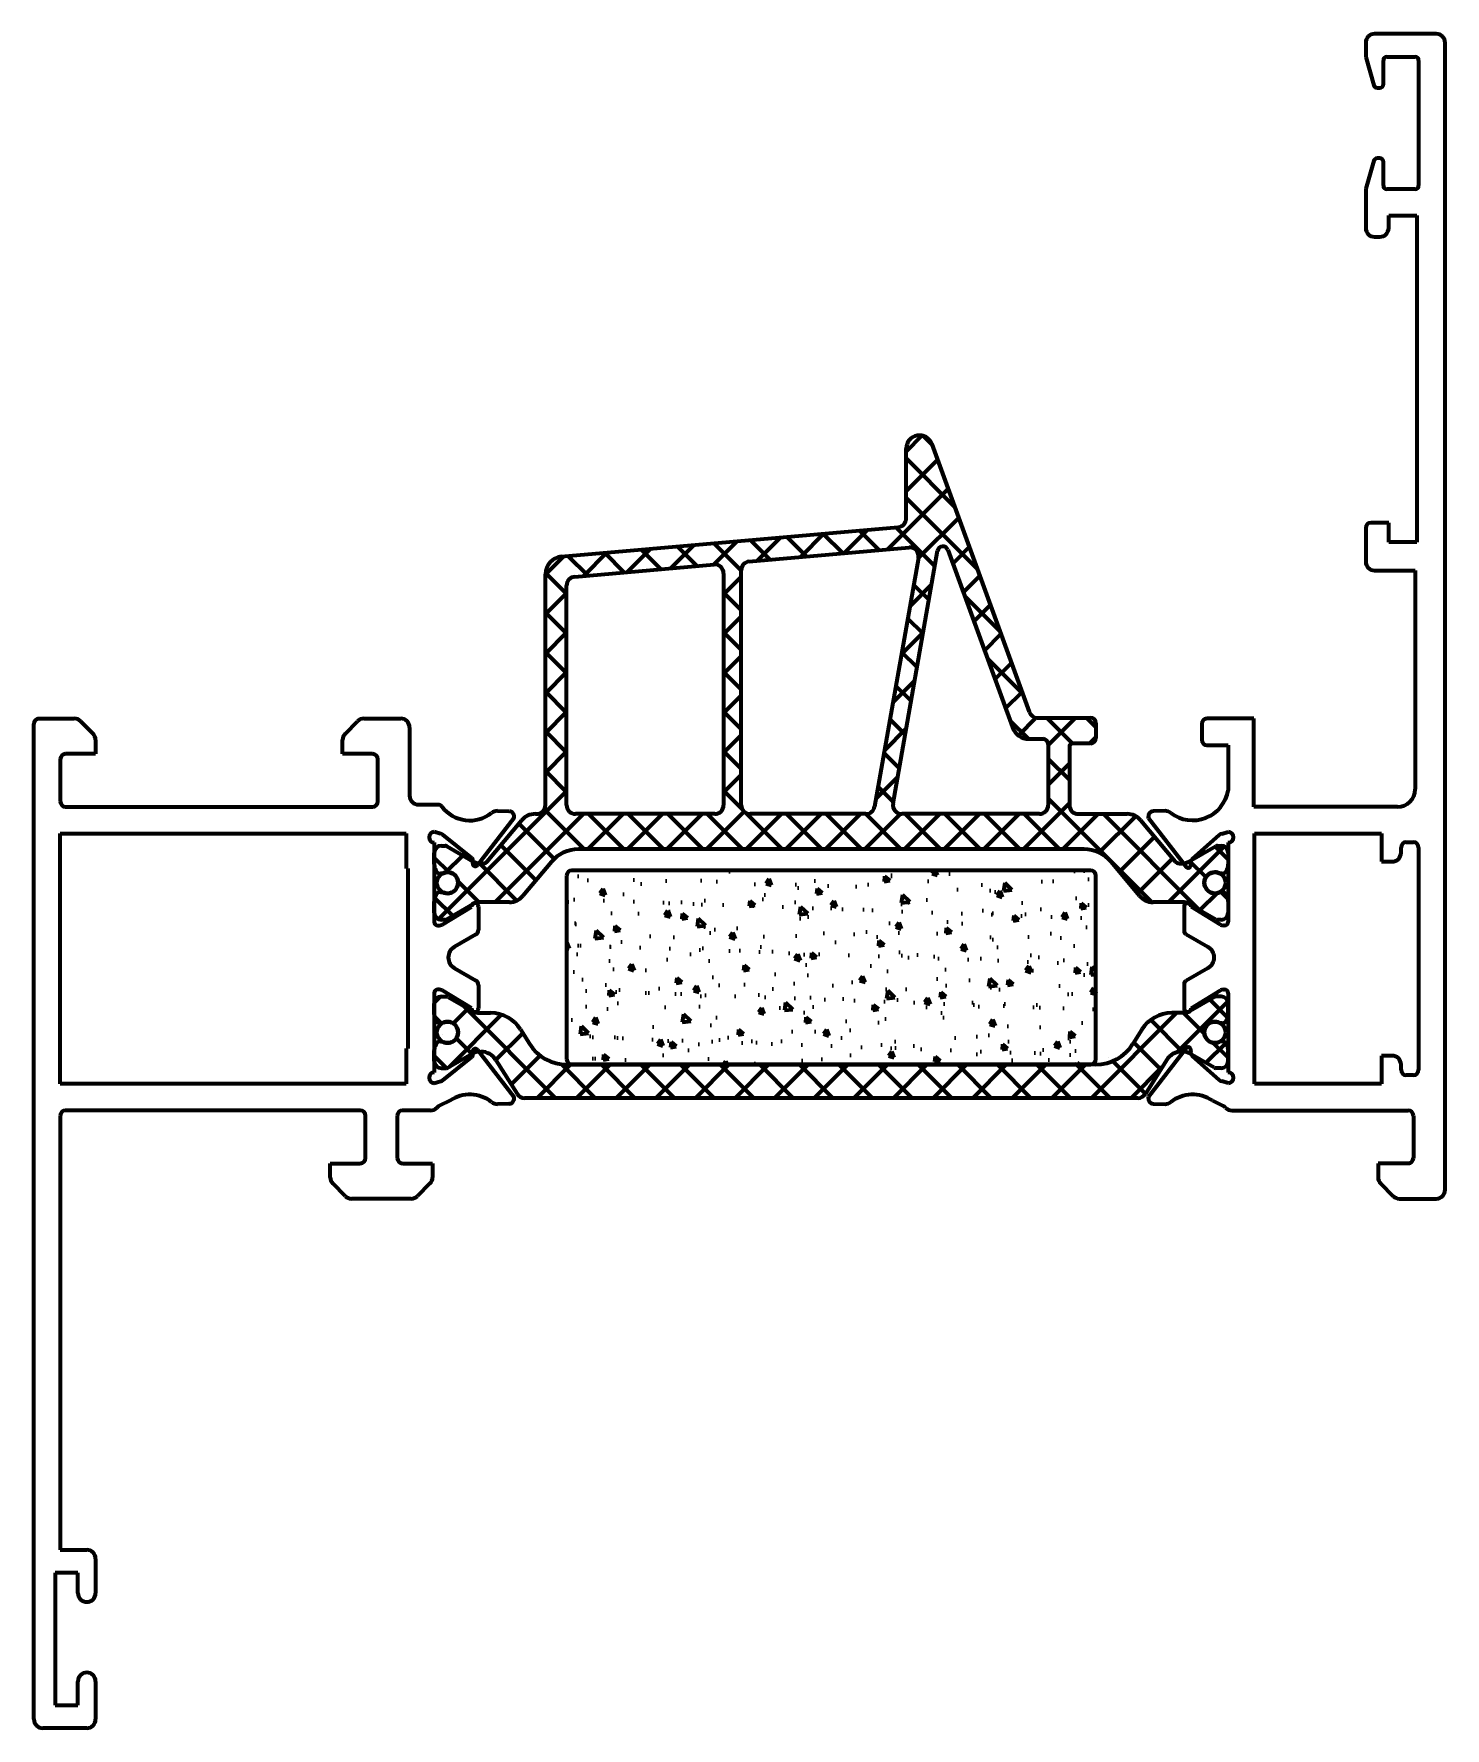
# Model space of a CAD drawing. Header units: millimetres. Extents: x 472.7 to 552.7, y -23.9 to 72.1.
import ezdxf

# ---------------------------------------------------------------- set-up
doc = ezdxf.new("R2010")
doc.units = ezdxf.units.MM

msp = doc.modelspace()

# ---------------------------------------------------------------- hatches: boundary and pattern name
at = {"lineweight": 100}
h = msp.add_hatch(dxfattribs=at)
h.set_pattern_fill('ANSI37', color=8, scale=0.5, style=0)
edge = h.paths.add_edge_path()
edge.add_line((502.635, 42.501), (521.716, 44.17))
edge.add_arc((521.672, 44.668), 0.5, 275, 360)
edge.add_line((522.172, 44.668), (522.172, 48.621))
edge.add_arc((522.922, 48.621), 0.75, 20, 180, ccw=False)
edge.add_line((523.627, 48.878), (529.151, 33.7))
edge.add_arc((529.621, 33.871), 0.5, 200, 270)
edge.add_line((529.621, 33.371), (532.622, 33.371))
edge.add_arc((532.622, 33.071), 0.3, 0, 90, ccw=False)
edge.add_line((532.922, 33.071), (532.922, 32.221))
edge.add_arc((532.622, 32.221), 0.3, -90, 0, ccw=False)
edge.add_line((532.622, 31.921), (531.622, 31.921))
edge.add_arc((531.622, 31.721), 0.2, 90, 180)
edge.add_line((531.422, 31.721), (531.422, 28.421))
edge.add_arc((531.922, 28.421), 0.5, 180, 270)
edge.add_line((531.922, 27.921), (534.696, 27.921))
edge.add_arc((534.696, 26.921), 1, 40, 90, ccw=False)
edge.add_line((535.462, 27.564), (537.422, 25.228))
edge.add_arc((537.652, 25.421), 0.3, 220, 270)
edge.add_line((537.652, 25.121), (537.815, 25.121))
edge.add_arc((537.815, 25.921), 0.8, 270, 300)
edge.add_line((538.215, 25.228), (539.715, 26.094))
edge.add_arc((539.815, 25.921), 0.2, 90, 120, ccw=False)
edge.add_line((539.815, 26.121), (540.022, 26.121))
edge.add_arc((540.022, 25.721), 0.4, 0, 90, ccw=False)
edge.add_line((540.422, 25.721), (540.422, 25.121))
edge.add_arc((546.422, 24.021), 6.1, 169.61114, 172.59361)
edge.add_arc((540.076, 24.846), 0.3, 270, 352.59361, ccw=False)
edge.add_line((540.076, 24.546), (539.963, 24.546))
edge.add_arc((539.672, 24.021), 0.6, 61.04498, 298.95502)
edge.add_line((539.963, 23.496), (540.076, 23.496))
edge.add_arc((540.076, 23.196), 0.3, 7.40639, 90, ccw=False)
edge.add_arc((546.422, 24.021), 6.1, 187.40639, 190.38886)
edge.add_line((540.422, 22.921), (540.422, 22.321))
edge.add_arc((540.022, 22.321), 0.4, -90, 0, ccw=False)
edge.add_line((540.022, 21.921), (539.815, 21.921))
edge.add_arc((539.815, 22.121), 0.2, 240, 270, ccw=False)
edge.add_line((539.715, 21.948), (538.215, 22.814))
edge.add_arc((537.815, 22.121), 0.8, 60, 90)
edge.add_line((537.815, 22.921), (536.169, 22.921))
edge.add_arc((536.169, 23.921), 1, 220, 270, ccw=False)
edge.add_line((535.403, 23.278), (533.785, 25.207))
edge.add_arc((532.253, 23.921), 2, 40, 90)
edge.add_line((532.253, 25.921), (503.592, 25.921))
edge.add_arc((503.592, 23.921), 2, 90, 140)
edge.add_line((502.06, 25.207), (500.442, 23.278))
edge.add_arc((499.676, 23.921), 1, 270, 320, ccw=False)
edge.add_line((499.676, 22.921), (498.029, 22.921))
edge.add_arc((498.029, 22.121), 0.8, 90, 120)
edge.add_line((497.629, 22.814), (496.129, 21.948))
edge.add_arc((496.029, 22.121), 0.2, 270, 300, ccw=False)
edge.add_line((496.029, 21.921), (495.822, 21.921))
edge.add_arc((495.822, 22.321), 0.4, 180, 270, ccw=False)
edge.add_line((495.422, 22.321), (495.422, 22.921))
edge.add_arc((489.422, 24.021), 6.1, 349.61114, 352.59361)
edge.add_arc((495.769, 23.196), 0.3, 90, 172.59361, ccw=False)
edge.add_line((495.769, 23.496), (495.882, 23.496))
edge.add_arc((496.172, 24.021), 0.6, 241.04498, 478.95502)
edge.add_line((495.882, 24.546), (495.769, 24.546))
edge.add_arc((495.769, 24.846), 0.3, 187.40639, 270, ccw=False)
edge.add_arc((489.422, 24.021), 6.1, 7.40639, 10.38886)
edge.add_line((495.422, 25.121), (495.422, 25.721))
edge.add_arc((495.822, 25.721), 0.4, 90, 180, ccw=False)
edge.add_line((495.822, 26.121), (496.029, 26.121))
edge.add_arc((496.029, 25.921), 0.2, 60, 90, ccw=False)
edge.add_line((496.129, 26.094), (497.629, 25.228))
edge.add_arc((498.029, 25.921), 0.8, 240, 270)
edge.add_line((498.029, 25.121), (498.193, 25.121))
edge.add_arc((498.193, 25.421), 0.3, 270, 320)
edge.add_line((498.423, 25.228), (500.383, 27.564))
edge.add_arc((501.149, 26.921), 1, 90, 140, ccw=False)
edge.add_line((501.149, 27.921), (501.222, 27.921))
edge.add_arc((501.222, 28.421), 0.5, 270, 360)
edge.add_line((501.722, 28.421), (501.722, 41.505))
edge.add_arc((502.722, 41.505), 1, 95, 180, ccw=False)
edge = h.paths.add_edge_path(flags=16)
edge.add_arc((503.422, 40.863), 0.5, 95, 180, ccw=False)
edge.add_line((503.379, 41.361), (511.279, 42.053))
edge.add_arc((511.322, 41.554), 0.5, 0, 95, ccw=False)
edge.add_line((511.822, 41.554), (511.822, 28.421))
edge.add_arc((511.322, 28.421), 0.5, -90, 0, ccw=False)
edge.add_line((511.322, 27.921), (503.422, 27.921))
edge.add_arc((503.422, 28.421), 0.5, 180, 270, ccw=False)
edge.add_line((502.922, 28.421), (502.922, 40.863))
edge = h.paths.add_edge_path(flags=16)
edge.add_arc((524.251, 42.778), 0.3, 20, 170, ccw=False)
edge.add_line((524.533, 42.881), (528.191, 32.829))
edge.add_arc((529.131, 33.171), 1, 200, 270)
edge.add_line((529.131, 32.171), (529.922, 32.171))
edge.add_arc((529.922, 31.871), 0.3, 0, 90, ccw=False)
edge.add_line((530.222, 31.871), (530.222, 28.421))
edge.add_arc((529.722, 28.421), 0.5, -90, 0, ccw=False)
edge.add_line((529.722, 27.921), (521.922, 27.921))
edge.add_arc((521.922, 28.421), 0.5, 170, 270, ccw=False)
edge.add_line((521.43, 28.508), (523.955, 42.83))
edge = h.paths.add_edge_path(flags=16)
edge.add_line((519.891, 27.921), (513.322, 27.921))
edge.add_arc((513.322, 28.421), 0.5, 180, 270, ccw=False)
edge.add_line((512.822, 28.421), (512.822, 41.729))
edge.add_arc((513.322, 41.729), 0.5, 95, 180, ccw=False)
edge.add_line((513.279, 42.228), (522.334, 43.02))
edge.add_arc((522.378, 42.522), 0.5, -10, 95, ccw=False)
edge.add_line((522.87, 42.435), (520.384, 28.334))
edge.add_arc((519.891, 28.421), 0.5, 270, 350, ccw=False)
h = msp.add_hatch(dxfattribs=at)
h.set_pattern_fill('AR-CONC', color=8, scale=0.02, angle=270, style=0)
h.paths.add_polyline_path([(532.922, 24.421, 0.414214), (532.622, 24.721), (503.222, 24.721, 0.414214), (502.922, 24.421), (502.922, 14.021, 0.414214), (503.222, 13.721), (532.622, 13.721, 0.414214), (532.922, 14.021)])
h = msp.add_hatch(dxfattribs=at)
h.set_pattern_fill('ANSI37', color=8, scale=0.5, style=0)
edge = h.paths.add_edge_path()
edge.add_line((537.858, 16.646), (537.23, 16.646))
edge.add_arc((537.23, 14.646), 2, 90, 148)
edge.add_line((535.533, 15.706), (535.028, 14.896))
edge.add_arc((532.907, 16.221), 2.5, -90, -32, ccw=False)
edge.add_line((532.907, 13.721), (502.937, 13.721))
edge.add_arc((502.937, 16.221), 2.5, 212, 270, ccw=False)
edge.add_line((500.817, 14.896), (500.311, 15.706))
edge.add_arc((498.615, 14.646), 2, 32, 90)
edge.add_line((498.615, 16.646), (497.986, 16.646))
edge.add_arc((497.986, 17.446), 0.8, -120, -90, ccw=False)
edge.add_line((497.586, 16.753), (496.216, 17.544))
edge.add_arc((496.116, 17.371), 0.2, 60, 90)
edge.add_line((496.116, 17.571), (495.822, 17.571))
edge.add_arc((495.822, 17.171), 0.4, 90, 180)
edge.add_line((495.422, 17.171), (495.422, 16.596))
edge.add_arc((489.96, 15.546), 5.562, 8.0898, 10.88066, ccw=False)
edge.add_arc((495.764, 16.371), 0.3, 188.0898, 270)
edge.add_line((495.764, 16.071), (495.882, 16.071))
edge.add_arc((496.172, 15.546), 0.6, -118.95502, 118.95502, ccw=False)
edge.add_line((495.882, 15.021), (495.764, 15.021))
edge.add_arc((495.764, 14.721), 0.3, 90, 171.9102)
edge.add_arc((489.96, 15.546), 5.563, -10.88066, -8.0898, ccw=False)
edge.add_line((495.422, 14.496), (495.422, 13.921))
edge.add_arc((495.822, 13.921), 0.4, 180, 270)
edge.add_line((495.822, 13.521), (496.116, 13.521))
edge.add_arc((496.116, 13.721), 0.2, -90, -60)
edge.add_line((496.216, 13.548), (497.586, 14.339))
edge.add_arc((497.986, 13.646), 0.8, 90, 120, ccw=False)
edge.add_line((497.986, 14.446), (498.068, 14.446))
edge.add_arc((498.068, 13.446), 1, 32, 90, ccw=False)
edge.add_line((498.916, 13.976), (500.115, 12.056))
edge.add_arc((500.539, 12.321), 0.5, 212, 270)
edge.add_line((500.539, 11.821), (535.305, 11.821))
edge.add_arc((535.305, 12.321), 0.5, -90, -32)
edge.add_line((535.729, 12.056), (536.929, 13.976))
edge.add_arc((537.777, 13.446), 1, 90, 148, ccw=False)
edge.add_line((537.777, 14.446), (537.858, 14.446))
edge.add_arc((537.858, 13.646), 0.8, 60, 90, ccw=False)
edge.add_line((538.258, 14.339), (539.628, 13.548))
edge.add_arc((539.728, 13.721), 0.2, 240, 270)
edge.add_line((539.728, 13.521), (540.022, 13.521))
edge.add_arc((540.022, 13.921), 0.4, -90, 0)
edge.add_line((540.422, 13.921), (540.422, 14.496))
edge.add_arc((545.885, 15.546), 5.563, 188.0898, 190.88066, ccw=False)
edge.add_arc((540.081, 14.721), 0.3, 8.0898, 90)
edge.add_line((540.081, 15.021), (539.963, 15.021))
edge.add_arc((539.672, 15.546), 0.6, -298.95502, -61.04498, ccw=False)
edge.add_line((539.963, 16.071), (540.081, 16.071))
edge.add_arc((540.081, 16.371), 0.3, -90, -8.0898)
edge.add_arc((545.885, 15.546), 5.562, 169.11934, 171.9102, ccw=False)
edge.add_line((540.422, 16.596), (540.422, 17.171))
edge.add_arc((540.022, 17.171), 0.4, 0, 90)
edge.add_line((540.022, 17.571), (539.728, 17.571))
edge.add_arc((539.728, 17.371), 0.2, 90, 120)
edge.add_line((539.628, 17.544), (538.258, 16.753))
edge.add_arc((537.858, 17.446), 0.8, -90, -60, ccw=False)

# ---------------------------------------------------------------- linework, layer by layer
for p, q in [((552.222, 72.121), (548.722, 72.121)), ((548.222, 71.621), (548.222, 70.821)), ((552.722, 6.621), (552.722, 71.621)), ((548.222, 70.821), (548.681, 69.216)), ((549.222, 69.271), (549.222, 70.621)), ((549.422, 70.821), (551.022, 70.821)), ((551.222, 70.621), (551.222, 63.521)), ((548.873, 69.071), (549.022, 69.071)), ((548.681, 64.926), (548.23, 63.348)), ((549.022, 65.071), (548.873, 65.071)), ((549.222, 63.521), (549.222, 64.871)), ((548.222, 63.293), (548.222, 61.121)), ((551.022, 63.321), (549.422, 63.321)), ((549.522, 61.121), (549.522, 61.821)), ((549.522, 61.821), (551.122, 61.821)), ((551.122, 61.821), (551.122, 43.321)), ((548.722, 60.621), (549.022, 60.621)), ((549.522, 44.421), (548.522, 44.421)), ((549.522, 43.321), (549.522, 44.421)), ((548.222, 44.121), (548.222, 42.221)), ((551.122, 43.321), (549.522, 43.321)), ((548.722, 41.721), (551.022, 41.721)), ((551.022, 41.721), (551.022, 29.32)), ((472.722, -23.379), (472.722, 33.021)), ((473.022, 33.321), (475.015, 33.321)), ((475.369, 33.175), (476.076, 32.468)), ((490.369, 32.468), (491.076, 33.175)), ((491.429, 33.321), (493.522, 33.321)), ((494.022, 32.821), (494.022, 28.951)), ((538.922, 33.021), (538.922, 32.121)), ((541.872, 33.321), (539.222, 33.321)), ((541.872, 28.32), (541.872, 33.321)), ((476.222, 32.114), (476.222, 31.321)), ((490.222, 31.321), (490.222, 32.114)), ((539.222, 31.821), (540.422, 31.821)), ((540.422, 31.821), (540.422, 29.255)), ((474.222, 31.021), (474.222, 28.621)), ((476.222, 31.321), (474.522, 31.321)), ((491.922, 31.321), (490.222, 31.321)), ((492.222, 28.621), (492.222, 31.021)), ((474.522, 28.321), (491.922, 28.321)), ((494.522, 28.451), (495.613, 28.451)), ((498.996, 28.088), (499.653, 28.07)), ((499.653, 28.07), (499.655, 28.07)), ((536.192, 28.07), (536.189, 28.07)), ((536.848, 28.088), (536.192, 28.07)), ((550.022, 28.32), (541.872, 28.32)), ((495.777, 26.803), (495.422, 26.898)), ((499.934, 27.676), (497.87, 25.009)), ((535.91, 27.676), (538.038, 24.927)), ((540.058, 26.8), (540.422, 26.898)), ((474.222, 12.621), (474.222, 26.821)), ((474.222, 26.821), (493.822, 26.821)), ((493.822, 26.821), (493.822, 24.821)), ((495.422, 26.298), (495.422, 21.798)), ((497.54, 25.422), (495.897, 26.744)), ((538.391, 25.365), (539.937, 26.735)), ((540.422, 26.298), (540.422, 21.798)), ((541.922, 12.621), (541.922, 26.821)), ((541.922, 26.821), (549.122, 26.821)), ((549.122, 26.821), (549.122, 25.221)), ((550.222, 25.721), (550.222, 26.021)), ((550.522, 26.321), (550.922, 26.321)), ((551.222, 26.021), (551.222, 13.421)), ((497.609, 25.104), (497.615, 25.259)), ((549.122, 25.221), (549.722, 25.221)), ((493.822, 24.821), (493.922, 24.821)), ((493.922, 24.821), (493.922, 14.621)), ((495.846, 21.642), (497.522, 22.664)), ((497.922, 22.671), (497.922, 21.345)), ((537.922, 22.671), (537.922, 21.287)), ((539.998, 21.642), (538.322, 22.664)), ((495.622, 21.598), (495.69, 21.598)), ((540.222, 21.598), (540.154, 21.598)), ((497.772, 21.084), (496.567, 20.393)), ((538.027, 21.111), (538.028, 21.11)), ((538.028, 21.11), (539.278, 20.393)), ((496.567, 19.179), (497.772, 18.488)), ((537.922, 18.285), (537.922, 16.902)), ((538.028, 18.462), (538.027, 18.461)), ((539.278, 19.179), (538.028, 18.462)), ((495.422, 17.774), (495.422, 13.274)), ((495.69, 17.974), (495.622, 17.974)), ((497.522, 16.908), (495.846, 17.93)), ((497.922, 18.227), (497.922, 16.902)), ((538.322, 16.908), (539.998, 17.93)), ((540.154, 17.974), (540.222, 17.974)), ((540.422, 17.774), (540.422, 13.274)), ((493.922, 14.621), (493.822, 14.621)), ((493.822, 14.621), (493.822, 12.621)), ((497.615, 14.313), (497.609, 14.468)), ((497.87, 14.563), (499.934, 11.896)), ((538.038, 14.645), (535.91, 11.896)), ((495.897, 12.828), (497.54, 14.15)), ((539.937, 12.837), (538.391, 14.207)), ((549.722, 14.221), (549.122, 14.221)), ((549.122, 14.221), (549.122, 12.621)), ((550.222, 13.421), (550.222, 13.721)), ((493.822, 12.621), (474.222, 12.621)), ((495.422, 12.674), (495.797, 12.775)), ((540.422, 12.674), (540.058, 12.772)), ((549.122, 12.621), (541.922, 12.621)), ((550.922, 13.121), (550.522, 13.121)), ((496.318, 11.677), (495.702, 11.375)), ((539.527, 11.677), (540.142, 11.375)), ((474.222, 10.821), (474.222, -13.779)), ((491.222, 11.121), (474.522, 11.121)), ((491.522, 8.421), (491.522, 10.821)), ((493.322, 10.821), (493.322, 8.421)), ((495.204, 11.121), (493.622, 11.121)), ((499.653, 11.502), (498.996, 11.484)), ((499.663, 11.503), (499.653, 11.502)), ((536.181, 11.503), (536.192, 11.502)), ((536.192, 11.502), (536.848, 11.484)), ((540.641, 11.121), (550.622, 11.121)), ((550.922, 10.821), (550.922, 8.421)), ((489.522, 7.328), (489.522, 8.121)), ((489.522, 8.121), (491.222, 8.121)), ((493.622, 8.121), (495.322, 8.121)), ((495.322, 8.121), (495.322, 7.328)), ((550.622, 8.121), (548.922, 8.121)), ((548.922, 8.121), (548.922, 7.328)), ((490.376, 6.268), (489.669, 6.975)), ((495.176, 6.975), (494.469, 6.268)), ((549.069, 6.975), (549.776, 6.268)), ((494.115, 6.121), (490.729, 6.121)), ((550.129, 6.121), (552.222, 6.121)), ((474.222, -13.779), (475.722, -13.779)), ((476.222, -14.279), (476.222, -16.229)), ((475.222, -15.079), (473.922, -15.079)), ((473.922, -15.079), (473.922, -22.579)), ((475.222, -16.229), (475.222, -15.079)), ((475.222, -22.579), (475.222, -21.229)), ((476.222, -21.229), (476.222, -23.379)), ((473.922, -22.579), (475.222, -22.579)), ((475.722, -23.879), (473.222, -23.879))]:
    msp.add_line(p, q, dxfattribs=at)
at = {"color": 8, "lineweight": 100}
for p, q in [((522.172, 44.668), (522.172, 48.621)), ((523.627, 48.878), (529.151, 33.7)), ((502.635, 42.501), (521.716, 44.17)), ((513.279, 42.228), (522.334, 43.02)), ((522.87, 42.435), (520.384, 28.334)), ((521.43, 28.508), (523.955, 42.83)), ((524.533, 42.881), (528.191, 32.829)), ((501.722, 28.421), (501.722, 41.505)), ((503.379, 41.361), (511.279, 42.053)), ((511.822, 41.554), (511.822, 28.421)), ((512.822, 28.421), (512.822, 41.729)), ((502.922, 28.421), (502.922, 40.863)), ((529.621, 33.371), (532.622, 33.371)), ((532.922, 33.071), (532.922, 32.221)), ((529.131, 32.171), (529.922, 32.171)), ((530.222, 31.871), (530.222, 28.421)), ((531.422, 31.721), (531.422, 28.421)), ((532.622, 31.921), (531.622, 31.921)), ((501.149, 27.921), (501.222, 27.921)), ((511.322, 27.921), (503.422, 27.921)), ((519.891, 27.921), (513.322, 27.921)), ((529.722, 27.921), (521.922, 27.921)), ((531.922, 27.921), (534.696, 27.921)), ((498.423, 25.228), (500.383, 27.564)), ((535.462, 27.564), (537.422, 25.228)), ((495.822, 26.121), (496.029, 26.121)), ((496.129, 26.094), (497.629, 25.228)), ((532.253, 25.921), (503.592, 25.921)), ((538.215, 25.228), (539.715, 26.094)), ((539.815, 26.121), (540.022, 26.121)), ((495.422, 25.121), (495.422, 25.721)), ((498.029, 25.121), (498.193, 25.121)), ((502.06, 25.207), (500.442, 23.278)), ((535.403, 23.278), (533.785, 25.207)), ((537.652, 25.121), (537.815, 25.121)), ((540.422, 25.721), (540.422, 25.121)), ((495.882, 24.546), (495.769, 24.546)), ((502.922, 24.421), (502.922, 14.021)), ((532.622, 24.721), (503.222, 24.721)), ((532.922, 14.021), (532.922, 24.421)), ((540.076, 24.546), (539.963, 24.546)), ((495.769, 23.496), (495.882, 23.496)), ((539.963, 23.496), (540.076, 23.496)), ((495.422, 22.321), (495.422, 22.921)), ((497.629, 22.814), (496.129, 21.948)), ((499.676, 22.921), (498.029, 22.921)), ((537.815, 22.921), (536.169, 22.921)), ((539.715, 21.948), (538.215, 22.814)), ((540.422, 22.921), (540.422, 22.321)), ((496.029, 21.921), (495.822, 21.921)), ((540.022, 21.921), (539.815, 21.921)), ((495.822, 17.571), (496.116, 17.571)), ((496.216, 17.544), (497.586, 16.753)), ((539.628, 17.544), (538.258, 16.753)), ((540.022, 17.571), (539.728, 17.571)), ((495.422, 16.596), (495.422, 17.171)), ((497.986, 16.646), (498.615, 16.646)), ((537.858, 16.646), (537.23, 16.646)), ((540.422, 16.596), (540.422, 17.171)), ((495.764, 16.071), (495.882, 16.071)), ((500.311, 15.706), (500.817, 14.896)), ((535.533, 15.706), (535.028, 14.896)), ((540.081, 16.071), (539.963, 16.071)), ((495.422, 13.921), (495.422, 14.496)), ((495.764, 15.021), (495.882, 15.021)), ((497.986, 14.446), (498.068, 14.446)), ((537.858, 14.446), (537.777, 14.446)), ((540.081, 15.021), (539.963, 15.021)), ((540.422, 13.921), (540.422, 14.496)), ((495.822, 13.521), (496.116, 13.521)), ((496.216, 13.548), (497.586, 14.339)), ((498.916, 13.976), (500.115, 12.056)), ((532.907, 13.721), (502.937, 13.721)), ((503.222, 13.721), (532.622, 13.721)), ((536.929, 13.976), (535.729, 12.056)), ((539.628, 13.548), (538.258, 14.339)), ((540.022, 13.521), (539.728, 13.521)), ((535.305, 11.821), (500.539, 11.821))]:
    msp.add_line(p, q, dxfattribs=at)
for centre in [(496.172, 24.021), (539.672, 24.021), (496.172, 15.546), (539.672, 15.546)]:
    msp.add_circle(centre, 0.6, dxfattribs=at)
at = {"lineweight": 100}
for centre, radius, start, end in [((548.722, 71.621), 0.5, 90, 180), ((552.222, 71.621), 0.5, 0, 90), ((549.422, 70.621), 0.2, 90, 180), ((551.022, 70.621), 0.2, 0, 90), ((548.873, 69.271), 0.2, 195.9454, 270), ((549.022, 69.271), 0.2, 270, 360), ((548.873, 64.871), 0.2, 90, 164.0546), ((549.022, 64.871), 0.2, 0, 90), ((549.422, 63.521), 0.2, 180, 270), ((551.022, 63.521), 0.2, 270, 360), ((548.422, 63.293), 0.2, 164.0546, 180), ((548.722, 61.121), 0.5, 180, 270), ((549.022, 61.121), 0.5, 270, 360), ((548.522, 44.121), 0.3, 90, 180), ((548.722, 42.221), 0.5, 180, 270), ((473.022, 33.021), 0.3, 90, 180), ((475.015, 32.821), 0.5, 45, 90), ((491.429, 32.821), 0.5, 90, 135), ((493.522, 32.821), 0.5, 0, 90), ((539.222, 33.021), 0.3, 90, 180), ((475.722, 32.114), 0.5, 360, 45), ((490.722, 32.114), 0.5, 135, 180), ((539.222, 32.121), 0.3, 180, 270), ((474.522, 31.021), 0.3, 90, 180), ((491.922, 31.021), 0.3, 360, 90), ((494.522, 28.951), 0.5, 180, 270), ((538.412, 29.601), 2.04, 232.56044, 350.22696), ((550.022, 29.32), 1, 270, 360), ((474.522, 28.621), 0.3, 180, 270), ((491.922, 28.621), 0.3, 270, 0), ((495.613, 28.151), 0.3, 37.57117, 90), ((497.436, 29.553), 2, 217.57117, 308.19423), ((498.982, 27.589), 0.5, 88.37625, 128.19423), ((499.65, 27.77), 0.3, 341.74858, 88.86602), ((536.195, 27.77), 0.3, 91.13398, 198.25142), ((536.862, 27.589), 0.5, 51.80577, 91.62375), ((495.422, 26.598), 0.3, 90, 270), ((540.422, 26.598), 0.3, 270, 90), ((495.709, 26.511), 0.3, 51.17602, 76.87288), ((540.136, 26.51), 0.3, 105.06356, 131.53851), ((550.522, 26.021), 0.3, 90, 180), ((550.922, 26.021), 0.3, 0, 90), ((497.415, 25.266), 0.2, 358, 51.17602), ((497.755, 25.099), 0.146, 178, 322.25392), ((538.157, 25.019), 0.15, 217.74608, 15.69277), ((538.59, 25.141), 0.3, 131.53851, 195.69277), ((549.722, 25.721), 0.5, 270, 360), ((497.722, 22.671), 0.2, 0, 181.77363), ((538.122, 22.671), 0.2, 358.22637, 180), ((495.622, 21.798), 0.2, 180, 270), ((495.69, 21.898), 0.3, 270, 301.38013), ((497.622, 21.345), 0.3, 299.84688, 0), ((538.122, 21.287), 0.2, 180, 241.69453), ((540.154, 21.898), 0.3, 238.61987, 270), ((540.222, 21.798), 0.2, 270, 0), ((496.915, 19.786), 0.7, 119.84688, 240.15312), ((538.929, 19.786), 0.7, 299.84688, 60.15312), ((497.622, 18.227), 0.3, 360, 60.15312), ((538.122, 18.285), 0.2, 118.30547, 180), ((495.622, 17.774), 0.2, 90, 180), ((495.69, 17.674), 0.3, 58.61987, 90), ((540.154, 17.674), 0.3, 90, 121.38013), ((540.222, 17.774), 0.2, 360, 90), ((497.722, 16.902), 0.2, 178.22637, 0), ((538.122, 16.902), 0.2, 180, 1.77363), ((497.755, 14.474), 0.146, 37.74608, 182), ((538.157, 14.553), 0.15, 344.30723, 142.25392), ((538.59, 14.431), 0.3, 164.30723, 228.46149), ((497.415, 14.306), 0.2, 308.82398, 2), ((549.722, 13.721), 0.5, 0, 90), ((495.422, 12.974), 0.3, 90, 270), ((495.709, 13.062), 0.3, 287, 308.82398), ((540.136, 13.062), 0.3, 228.46149, 254.93644), ((540.422, 12.974), 0.3, 270, 90), ((550.522, 13.421), 0.3, 180, 270), ((550.922, 13.421), 0.3, 270, 360), ((497.436, 10.019), 2, 51.80577, 123.99705), ((498.982, 11.983), 0.5, 231.80577, 271.62375), ((499.65, 11.802), 0.3, 272.60541, 18.25142), ((536.195, 11.802), 0.3, 161.74858, 267.39459), ((536.862, 11.983), 0.5, 268.37625, 308.19423), ((538.408, 10.019), 2, 56.00295, 128.19423), ((474.522, 10.821), 0.3, 90, 180), ((491.222, 10.821), 0.3, 360, 90), ((493.622, 10.821), 0.3, 90, 180), ((495.204, 11.621), 0.5, 270, 315.96539), ((495.923, 10.926), 0.5, 116.12703, 135.96539), ((539.922, 10.926), 0.5, 44.03461, 63.87297), ((540.641, 11.621), 0.5, 224.03461, 270), ((550.622, 10.821), 0.3, 360, 90), ((491.222, 8.421), 0.3, 270, 0), ((493.622, 8.421), 0.3, 180, 270), ((550.622, 8.421), 0.3, 270, 360), ((490.022, 7.328), 0.5, 180, 225), ((494.822, 7.328), 0.5, 315, 0), ((549.422, 7.328), 0.5, 180, 225), ((490.729, 6.621), 0.5, 225, 270), ((494.115, 6.621), 0.5, 270, 315), ((550.129, 6.621), 0.5, 224.99992, 270), ((552.222, 6.621), 0.5, 270, 360), ((475.722, -14.279), 0.5, 0, 90), ((475.722, -16.229), 0.5, 180, 0), ((475.722, -21.229), 0.5, 0, 180), ((473.222, -23.379), 0.5, 180, 270), ((475.722, -23.379), 0.5, 270, 0)]:
    msp.add_arc(centre, radius, start, end, dxfattribs=at)
at = {"color": 8, "lineweight": 100}
for centre, radius, start, end in [((522.922, 48.621), 0.75, 20, 180), ((521.672, 44.668), 0.5, 275, 0), ((502.722, 41.505), 1, 95, 180), ((522.378, 42.522), 0.5, 350, 95), ((524.251, 42.778), 0.3, 20, 170), ((503.422, 40.863), 0.5, 95, 180), ((511.322, 41.554), 0.5, 0, 95), ((513.322, 41.729), 0.5, 95, 180), ((529.621, 33.871), 0.5, 200, 270), ((529.131, 33.171), 1, 200, 270), ((532.622, 33.071), 0.3, 0, 90), ((529.922, 31.871), 0.3, 360, 90), ((531.622, 31.721), 0.2, 90, 180), ((532.622, 32.221), 0.3, 270, 0), ((501.149, 26.921), 1, 90, 140), ((501.222, 28.421), 0.5, 270, 0), ((503.422, 28.421), 0.5, 180, 270), ((511.322, 28.421), 0.5, 270, 0), ((513.322, 28.421), 0.5, 180, 270), ((519.891, 28.421), 0.5, 270, 350), ((521.922, 28.421), 0.5, 170, 270), ((529.722, 28.421), 0.5, 270, 0), ((531.922, 28.421), 0.5, 180, 270), ((534.696, 26.921), 1, 40, 90), ((495.822, 25.721), 0.4, 90, 180), ((496.029, 25.921), 0.2, 60, 90), ((503.592, 23.921), 2, 90, 140), ((532.253, 23.921), 2, 40, 90), ((539.815, 25.921), 0.2, 90, 120), ((540.022, 25.721), 0.4, 0, 90), ((489.422, 24.021), 6.1, 7.40639, 10.38886), ((498.029, 25.921), 0.8, 240, 270), ((498.193, 25.421), 0.3, 270, 320), ((537.652, 25.421), 0.3, 220, 270), ((537.815, 25.921), 0.8, 270, 300), ((546.422, 24.021), 6.1, 169.61114, 172.59361), ((495.769, 24.846), 0.3, 187.40639, 270), ((496.172, 24.021), 0.6, 241.04498, 118.95502), ((503.222, 24.421), 0.3, 90, 180), ((532.622, 24.421), 0.3, 360, 90), ((539.672, 24.021), 0.6, 61.04498, 298.95502), ((540.076, 24.846), 0.3, 270, 352.59361), ((489.422, 24.021), 6.1, 349.61114, 352.59361), ((495.769, 23.196), 0.3, 90, 172.59361), ((499.676, 23.921), 1, 270, 320), ((536.169, 23.921), 1, 220, 270), ((540.076, 23.196), 0.3, 7.40639, 90), ((546.422, 24.021), 6.1, 187.40639, 190.38886), ((495.822, 22.321), 0.4, 180, 270), ((498.029, 22.121), 0.8, 90, 120), ((537.815, 22.121), 0.8, 60, 90), ((540.022, 22.321), 0.4, 270, 0), ((496.029, 22.121), 0.2, 270, 300), ((539.815, 22.121), 0.2, 240, 270), ((495.822, 17.171), 0.4, 90, 180), ((496.116, 17.371), 0.2, 60, 90), ((539.728, 17.371), 0.2, 90, 120), ((540.022, 17.171), 0.4, 0, 90), ((489.96, 15.546), 5.562, 8.0898, 10.88066), ((495.764, 16.371), 0.3, 188.0898, 270), ((497.986, 17.446), 0.8, 240, 270), ((498.615, 14.646), 2, 32, 90), ((537.23, 14.646), 2, 90, 148), ((537.858, 17.446), 0.8, 270, 300), ((540.081, 16.371), 0.3, 270, 351.9102), ((545.885, 15.546), 5.562, 169.11934, 171.9102), ((496.172, 15.546), 0.6, 241.04498, 118.95502), ((539.672, 15.546), 0.6, 61.04498, 298.95502), ((489.96, 15.546), 5.563, 349.11934, 351.9102), ((495.764, 14.721), 0.3, 90, 171.9102), ((497.986, 13.646), 0.8, 90, 120), ((498.068, 13.446), 1, 32, 90), ((502.937, 16.221), 2.5, 212, 270), ((532.907, 16.221), 2.5, 270, 328), ((537.777, 13.446), 1, 90, 148), ((537.858, 13.646), 0.8, 60, 90), ((540.081, 14.721), 0.3, 8.0898, 90), ((545.885, 15.546), 5.563, 188.0898, 190.88066), ((495.822, 13.921), 0.4, 180, 270), ((496.116, 13.721), 0.2, 270, 300), ((503.222, 14.021), 0.3, 180, 270), ((532.622, 14.021), 0.3, 270, 360), ((539.728, 13.721), 0.2, 240, 270), ((540.022, 13.921), 0.4, 270, 0), ((500.539, 12.321), 0.5, 212, 270), ((535.305, 12.321), 0.5, 270, 328)]:
    msp.add_arc(centre, radius, start, end, dxfattribs=at)

doc.saveas('drawing.dxf')
